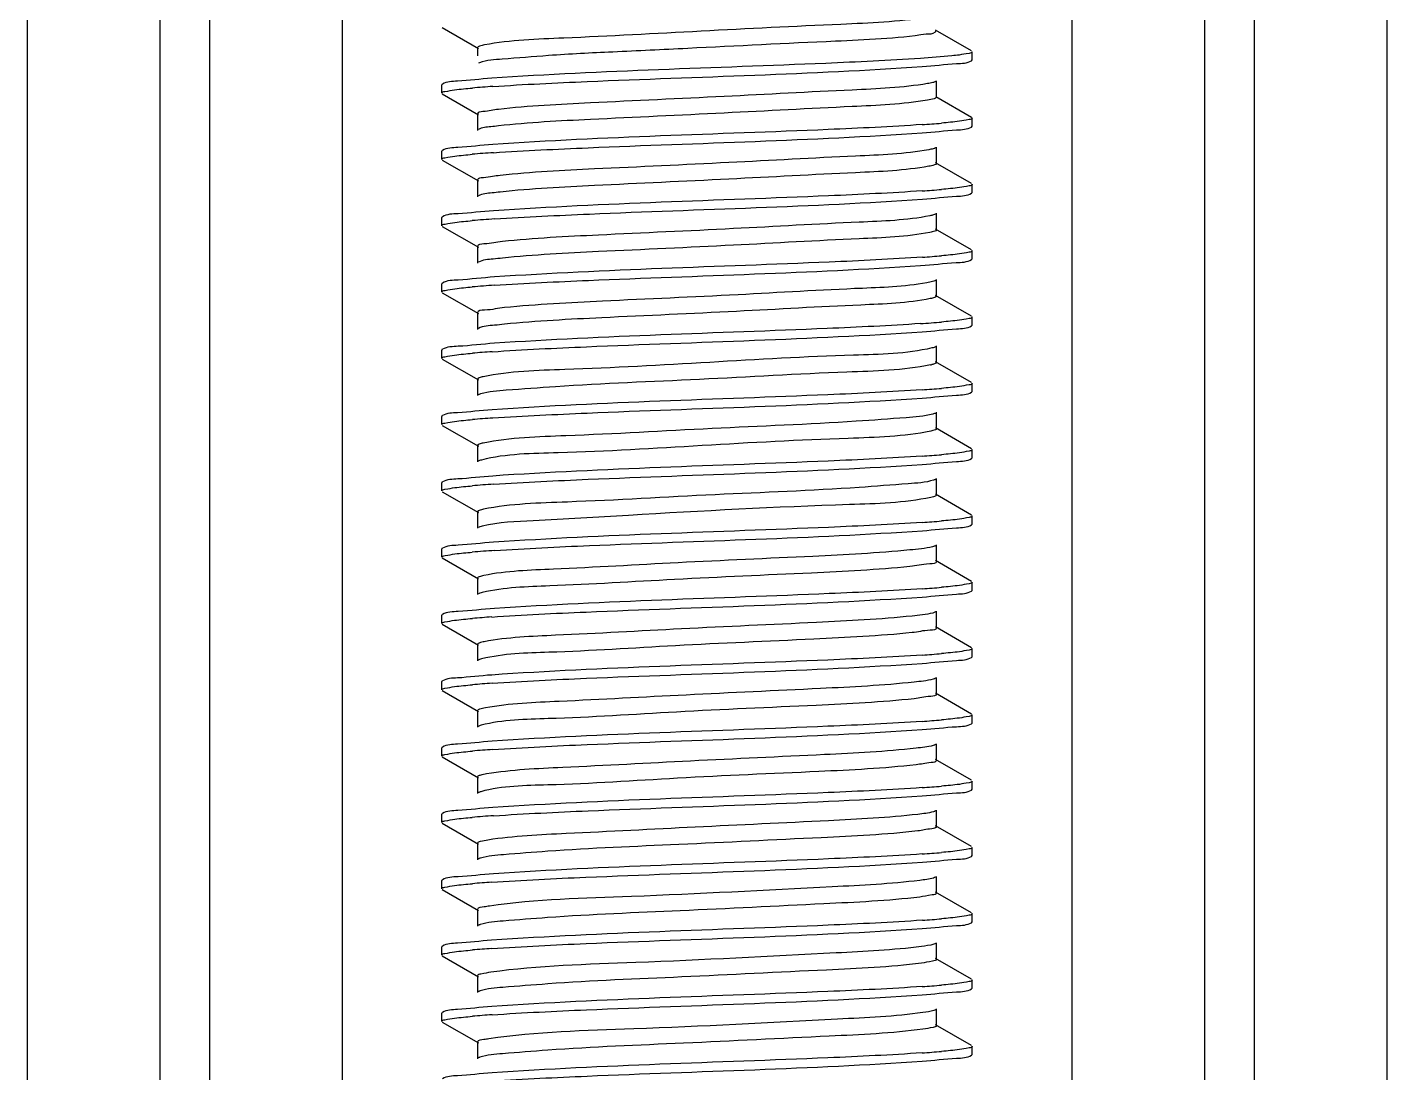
# Model space of a CAD drawing. Extents: x 27938 to 1507990, y 110129 to 923079.
# Drawn here: x 640617.7 to 641105.9, y 380105.1 to 380480.6 of the extents above; entities that cross this region are included whole.
import ezdxf

# ---------------------------------------------------------------- set-up
doc = ezdxf.new("R2010")
doc.units = 0
doc.header["$LTSCALE"] = 1000
doc.header["$MEASUREMENT"] = 0

msp = doc.modelspace()

# ---------------------------------------------------------------- linework, layer by layer
at = {"linetype": 'Continuous'}
for p, q in [((640617.7, 383675.04), (640617.7, 378934.02)), ((640665.32, 383675.04), (640665.32, 378934.02)), ((640683.18, 383675.04), (640683.18, 378934.02)), ((640730.81, 383675.04), (640730.81, 378934.02)), ((640992.75, 383675.04), (640992.75, 378934.02)), ((641040.37, 383675.04), (641040.37, 378934.02)), ((641058.23, 383675.04), (641058.23, 378934.02)), ((641105.86, 383675.04), (641105.86, 378934.02)), ((640766.75, 380480.45), (640779.68, 380472.97)), ((640956.8, 380472.05), (640943.88, 380479.53)), ((640779.42, 380473.27), (640779.42, 380470.27)), ((640957.03, 380468.81), (640957.03, 380471.79)), ((640957.03, 380468.81), (640957.03, 380471.79)), ((640780.1, 380467.81), (640779.68, 380467.62)), ((640956.8, 380468.55), (640957.03, 380468.81)), ((640766.75, 380460.14), (640766.53, 380459.88)), ((640766.53, 380456.9), (640766.53, 380459.88)), ((640766.53, 380456.9), (640766.53, 380459.88)), ((640944.14, 380455.41), (640944.14, 380461.37)), ((640766.75, 380456.64), (640779.68, 380449.16)), ((640943.94, 380455.68), (640956.79, 380448.24)), ((640779.42, 380449.46), (640779.42, 380443.51)), ((640956.8, 380444.73), (640957.03, 380445)), ((640957.03, 380445), (640957.03, 380447.97)), ((640957.03, 380445), (640957.03, 380447.97)), ((640766.75, 380436.33), (640766.53, 380436.07)), ((640766.53, 380433.09), (640766.53, 380436.07)), ((640766.53, 380433.09), (640766.53, 380436.07)), ((640944.14, 380431.6), (640944.14, 380437.55)), ((640766.75, 380432.83), (640779.68, 380425.35)), ((640956.8, 380424.42), (640943.88, 380431.9)), ((640779.42, 380425.65), (640779.42, 380419.69)), ((640956.8, 380420.92), (640957.03, 380421.18)), ((640957.03, 380421.18), (640957.03, 380424.16)), ((640957.03, 380421.18), (640957.03, 380424.16)), ((640766.75, 380412.51), (640766.53, 380412.25)), ((640766.53, 380409.28), (640766.53, 380412.25)), ((640766.53, 380409.28), (640766.53, 380412.25)), ((640944.14, 380407.79), (640944.14, 380413.74)), ((640766.75, 380409.02), (640779.68, 380401.53)), ((640956.8, 380400.61), (640943.88, 380408.09)), ((640779.42, 380401.83), (640779.42, 380395.88)), ((640956.8, 380397.11), (640957.03, 380397.37)), ((640957.03, 380397.37), (640957.03, 380400.35)), ((640957.03, 380397.37), (640957.03, 380400.35)), ((640766.75, 380388.7), (640766.53, 380388.44)), ((640766.53, 380385.46), (640766.53, 380388.44)), ((640766.53, 380385.46), (640766.53, 380388.44)), ((640944.14, 380383.98), (640944.14, 380389.93)), ((640766.75, 380385.2), (640779.68, 380377.72)), ((640956.8, 380376.79), (640943.88, 380384.28)), ((640779.42, 380378.02), (640779.42, 380372.07)), ((640957.03, 380373.56), (640957.03, 380376.53)), ((640957.03, 380373.56), (640957.03, 380376.53)), ((640956.8, 380373.3), (640957.03, 380373.56)), ((640766.75, 380364.89), (640766.53, 380364.63)), ((640766.53, 380361.65), (640766.53, 380364.63)), ((640766.53, 380361.65), (640766.53, 380364.63)), ((640944.14, 380360.16), (640944.14, 380366.12)), ((640766.75, 380361.39), (640779.68, 380353.91)), ((640956.8, 380352.98), (640943.88, 380360.46)), ((640779.42, 380354.21), (640779.42, 380348.26)), ((640957.03, 380349.74), (640957.03, 380352.72)), ((640957.03, 380349.74), (640957.03, 380352.72)), ((640956.8, 380349.48), (640957.03, 380349.74)), ((640944.14, 380336.35), (640944.14, 380342.3)), ((640766.75, 380341.08), (640766.53, 380340.81)), ((640766.53, 380337.84), (640766.53, 380340.81)), ((640766.53, 380337.84), (640766.53, 380340.81)), ((640766.75, 380337.58), (640779.68, 380330.1)), ((640942.85, 380335.68), (640942.11, 380335.51)), ((640956.8, 380329.17), (640943.88, 380336.65)), ((640779.42, 380330.4), (640779.42, 380324.44)), ((640957.03, 380325.93), (640957.03, 380328.91)), ((640957.03, 380325.93), (640957.03, 380328.91)), ((640956.8, 380325.67), (640957.03, 380325.93)), ((640944.14, 380312.54), (640944.14, 380318.49)), ((640766.75, 380317.26), (640766.53, 380317)), ((640766.53, 380314.03), (640766.53, 380317)), ((640766.53, 380314.03), (640766.53, 380317)), ((640766.75, 380313.76), (640779.68, 380306.28)), ((640956.8, 380305.36), (640943.88, 380312.84)), ((640943.13, 380311.94), (640942.14, 380311.7)), ((640779.42, 380306.58), (640779.42, 380300.63)), ((640957.03, 380302.12), (640957.03, 380305.1)), ((640957.03, 380302.12), (640957.03, 380305.1)), ((640956.8, 380301.86), (640957.03, 380302.12)), ((640766.75, 380293.45), (640766.53, 380293.19)), ((640766.53, 380290.21), (640766.53, 380293.19)), ((640766.53, 380290.21), (640766.53, 380293.19)), ((640944.14, 380288.72), (640944.14, 380294.68)), ((640766.75, 380289.95), (640779.68, 380282.47)), ((640956.8, 380281.54), (640943.88, 380289.03)), ((640779.42, 380282.77), (640779.42, 380276.82)), ((640957.03, 380278.31), (640957.03, 380281.28)), ((640957.03, 380278.31), (640957.03, 380281.28)), ((640956.8, 380278.05), (640957.03, 380278.31)), ((640766.75, 380269.64), (640766.53, 380269.38)), ((640766.53, 380266.4), (640766.53, 380269.38)), ((640766.53, 380266.4), (640766.53, 380269.38)), ((640944.14, 380264.91), (640944.14, 380270.86)), ((640766.75, 380266.14), (640779.68, 380258.66)), ((640956.8, 380257.73), (640943.88, 380265.21)), ((640779.42, 380258.96), (640779.42, 380253)), ((640956.8, 380254.23), (640957.03, 380254.49)), ((640957.03, 380254.49), (640957.03, 380257.47)), ((640957.03, 380254.49), (640957.03, 380257.47)), ((640766.75, 380245.82), (640766.53, 380245.56)), ((640766.53, 380242.59), (640766.53, 380245.56)), ((640766.53, 380242.59), (640766.53, 380245.56)), ((640944.14, 380241.1), (640944.14, 380247.05)), ((640766.75, 380242.33), (640779.68, 380234.84)), ((640956.8, 380233.92), (640943.88, 380241.4)), ((640779.42, 380235.15), (640779.42, 380229.19)), ((640956.8, 380230.42), (640957.03, 380230.68)), ((640957.03, 380230.68), (640957.03, 380233.66)), ((640957.03, 380230.68), (640957.03, 380233.66)), ((640766.75, 380222.01), (640766.53, 380221.75)), ((640766.53, 380218.77), (640766.53, 380221.75)), ((640766.53, 380218.77), (640766.53, 380221.75)), ((640944.14, 380217.29), (640944.14, 380223.24)), ((640766.75, 380218.51), (640779.68, 380211.03)), ((640956.8, 380210.11), (640943.88, 380217.59)), ((640779.42, 380211.33), (640779.42, 380205.38)), ((640956.8, 380206.61), (640957.03, 380206.87)), ((640957.03, 380206.87), (640957.03, 380209.84)), ((640957.03, 380206.87), (640957.03, 380209.84)), ((640766.75, 380198.2), (640766.53, 380197.94)), ((640766.53, 380194.96), (640766.53, 380197.94)), ((640766.53, 380194.96), (640766.53, 380197.94)), ((640944.14, 380193.47), (640944.14, 380199.43)), ((640766.75, 380194.7), (640779.68, 380187.22)), ((640956.8, 380186.29), (640943.88, 380193.77)), ((640779.42, 380187.52), (640779.42, 380181.57)), ((640957.03, 380183.05), (640957.03, 380186.03)), ((640957.03, 380183.05), (640957.03, 380186.03)), ((640956.8, 380182.79), (640957.03, 380183.05)), ((640766.75, 380174.39), (640766.53, 380174.13)), ((640766.53, 380171.15), (640766.53, 380174.13)), ((640766.53, 380171.15), (640766.53, 380174.13)), ((640944.14, 380169.66), (640944.14, 380175.61)), ((640766.75, 380170.89), (640779.68, 380163.41)), ((640956.8, 380162.48), (640943.88, 380169.96)), ((640779.42, 380163.71), (640779.42, 380157.75)), ((640957.03, 380159.24), (640957.03, 380162.22)), ((640957.03, 380159.24), (640957.03, 380162.22)), ((640956.8, 380158.98), (640957.03, 380159.24)), ((640944.14, 380145.85), (640944.14, 380151.8)), ((640766.75, 380150.57), (640766.53, 380150.31)), ((640766.53, 380147.34), (640766.53, 380150.31)), ((640766.53, 380147.34), (640766.53, 380150.31)), ((640766.75, 380147.07), (640779.68, 380139.59)), ((640956.8, 380138.67), (640943.88, 380146.15)), ((640779.42, 380139.89), (640779.42, 380133.94)), ((640957.03, 380135.43), (640957.03, 380138.41)), ((640957.03, 380135.43), (640957.03, 380138.41)), ((640956.8, 380135.17), (640957.03, 380135.43)), ((640944.14, 380122.03), (640944.14, 380127.99)), ((640766.75, 380126.76), (640766.53, 380126.5)), ((640766.53, 380123.52), (640766.53, 380126.5)), ((640766.53, 380123.52), (640766.53, 380126.5)), ((640766.75, 380123.26), (640779.68, 380115.78)), ((640956.8, 380114.85), (640943.88, 380122.34)), ((640779.42, 380116.08), (640779.42, 380110.13)), ((640957.03, 380111.62), (640957.03, 380114.59)), ((640957.03, 380111.62), (640957.03, 380114.59)), ((640956.8, 380111.36), (640957.03, 380111.62))]:
    msp.add_line(p, q, dxfattribs=at)
for centre, radius, start, end in [((640812.32, 380045.12), 415.08, 93.7926, 94.8061), ((640911.64, 380854.72), 410.04, 273.8292, 274.8033), ((640812.71, 380016.35), 420.06, 93.7603, 94.8057), ((640911.7, 380830.15), 409.27, 273.8342, 274.8034), ((640813.16, 379986.92), 425.69, 93.7255, 94.8043), ((640911.83, 380804.69), 407.62, 273.8451, 274.8038), ((640813.08, 379964.13), 424.66, 93.7318, 94.8044), ((640910.98, 380791.55), 418.32, 273.7704, 274.8067), ((640812.02, 379953.68), 411.26, 93.8184, 94.8057), ((640938.46, 380376.85), 17.9, 281.5616, 283.1978), ((640911.64, 380759.47), 410.03, 273.8292, 274.8033), ((640812.31, 379926.2), 414.93, 93.7936, 94.8061), ((640911.64, 380735.67), 410.05, 273.8291, 274.8033), ((640812.7, 379897.46), 419.88, 93.7615, 94.8057), ((640911.7, 380711.13), 409.32, 273.8339, 274.8034), ((640813.14, 379868.04), 425.5, 93.7266, 94.8043), ((640911.83, 380685.68), 407.68, 273.8448, 274.8037), ((640811.83, 379860.79), 408.89, 93.8354, 94.8048), ((640911.7, 380663.48), 409.29, 273.8341, 274.8034), ((640812.01, 379834.71), 411.16, 93.8191, 94.8056), ((640911.64, 380640.39), 410.02, 273.8293, 274.8033), ((640812.3, 379807.28), 414.79, 93.7945, 94.8061), ((640911.64, 380616.62), 410.06, 273.829, 274.8033), ((640812.68, 379778.62), 419.66, 93.7629, 94.8058), ((640911.68, 380592.29), 409.55, 273.8325, 274.8033), ((640811.75, 379766.51), 407.91, 93.8435, 94.8035), ((640911.82, 380566.77), 407.83, 273.8438, 274.8035), ((640811.82, 379741.78), 408.84, 93.8358, 94.8047), ((640911.7, 380544.38), 409.26, 273.8343, 274.8034), ((640812, 379715.75), 411.06, 93.8198, 94.8056), ((640911.64, 380521.31), 410, 273.8293, 274.8033)]:
    msp.add_arc(centre, radius, start, end, dxfattribs=at)
for points, knots in [([(640940.52, 380484.05), (640930.4, 380482.46), (640903.35, 380481.36), (640859.95, 380479.19), (640817.35, 380476.82), (640791.25, 380475.97), (640781.91, 380474.21)], [0, 0, 0, 0, 0.193342, 0.50965, 0.820575, 1, 1, 1, 1]), ([(640943.88, 380479.53), (640944.1, 380479.4), (640942.93, 380477.62), (640941.58, 380478.26), (640940.52, 380478.1)], [0, 0, 0, 0, 0.189692, 1, 1, 1, 1]), ([(640781.91, 380474.21), (640781.28, 380474.09), (640780.57, 380473.93), (640779.42, 380473.53), (640779.42, 380473.27)], [0, 0, 0, 0, 0.711587, 1, 1, 1, 1]), ([(640940.52, 380478.1), (640929.75, 380476.41), (640901.07, 380475.34), (640863.55, 380473.34), (640829.21, 380471.73), (640806.96, 380470.67), (640791.13, 380469.23), (640782.7, 380468.74), (640780.1, 380467.81)], [0, 0, 0, 0, 0.203475, 0.533865, 0.701503, 0.845145, 0.948486, 1, 1, 1, 1]), ([(640938.38, 380469.37), (640927.07, 380468.62), (640875.77, 380466.15), (640824.4, 380464.96), (640784.48, 380462.24)], [0, 0, 0, 0, 0.220809, 1, 1, 1, 1]), ([(640952.36, 380470.59), (640951.48, 380470.48), (640946.83, 380469.96), (640942.16, 380469.63), (640938.38, 380469.37)], [0, 0, 0, 0, 0.191038, 1, 1, 1, 1]), ([(640957.03, 380471.79), (640957.03, 380471.35), (640954.71, 380471.06), (640953.53, 380470.74), (640952.36, 380470.59)], [0, 0, 0, 0, 0.271231, 1, 1, 1, 1]), ([(640784.86, 380459.29), (640796.16, 380460.05), (640847.54, 380462.52), (640898.99, 380463.72), (640939.03, 380466.44)], [0, 0, 0, 0, 0.220033, 1, 1, 1, 1]), ([(640939.03, 380466.44), (640943.14, 380466.72), (640948.91, 380467.52), (640955.2, 380467.63), (640956.8, 380468.55)], [0, 0, 0, 0, 0.690315, 1, 1, 1, 1]), ([(640784.48, 380462.24), (640780.38, 380461.96), (640774.62, 380461.17), (640768.35, 380461.06), (640766.76, 380460.14)], [0, 0, 0, 0, 0.690276, 1, 1, 1, 1]), ([(640940.99, 380460.32), (640932.03, 380458.81), (640907.59, 380457.79), (640867.26, 380455.59), (640824.91, 380453.67), (640797.83, 380452.3), (640786.86, 380451.08)], [0, 0, 0, 0, 0.176416, 0.473758, 0.785535, 1, 1, 1, 1]), ([(640943.87, 380461.07), (640943.55, 380460.88), (640942.58, 380460.61), (640941.61, 380460.42), (640940.99, 380460.32)], [0, 0, 0, 0, 0.372348, 1, 1, 1, 1]), ([(640766.53, 380456.9), (640766.53, 380457.34), (640768.82, 380457.62), (640769.98, 380457.94), (640771.14, 380458.09)], [0, 0, 0, 0, 0.271439, 1, 1, 1, 1]), ([(640940.99, 380454.36), (640932.03, 380452.86), (640907.59, 380451.84), (640867.26, 380449.64), (640824.91, 380447.71), (640797.83, 380446.35), (640786.86, 380445.13)], [0, 0, 0, 0, 0.176416, 0.473758, 0.785535, 1, 1, 1, 1]), ([(640944.14, 380455.41), (640944.13, 380455.1), (640942.65, 380454.7), (640941.78, 380454.5), (640940.99, 380454.36)], [0, 0, 0, 0, 0.283117, 1, 1, 1, 1]), ([(640786.86, 380451.08), (640785, 380450.88), (640783.21, 380450.34), (640779.41, 380450.14), (640779.42, 380449.46)], [0, 0, 0, 0, 0.732536, 1, 1, 1, 1]), ([(640786.86, 380445.13), (640785.96, 380445.03), (640783.58, 380444.67), (640781, 380444.58), (640779.68, 380443.81)], [0, 0, 0, 0, 0.371201, 1, 1, 1, 1]), ([(640939.03, 380445.6), (640927.79, 380444.84), (640876.4, 380442.36), (640824.95, 380441.16), (640784.86, 380438.46)], [0, 0, 0, 0, 0.218896, 1, 1, 1, 1]), ([(640939.07, 380442.63), (640943.17, 380442.91), (640948.93, 380443.71), (640955.2, 380443.82), (640956.8, 380444.73)], [0, 0, 0, 0, 0.690269, 1, 1, 1, 1]), ([(640957.03, 380447.97), (640957.03, 380447.54), (640954.74, 380447.25), (640953.58, 380446.94), (640952.43, 380446.79)], [0, 0, 0, 0, 0.271491, 1, 1, 1, 1]), ([(640785.16, 380435.5), (640796.48, 380436.26), (640847.78, 380438.72), (640899.14, 380439.91), (640939.07, 380442.63)], [0, 0, 0, 0, 0.220774, 1, 1, 1, 1]), ([(640784.86, 380438.46), (640780.67, 380438.17), (640774.79, 380437.36), (640768.39, 380437.26), (640766.76, 380436.33)], [0, 0, 0, 0, 0.690689, 1, 1, 1, 1]), ([(640941.43, 380436.58), (640932.76, 380435.01), (640908.7, 380434.08), (640868.72, 380431.82), (640826.17, 380429.93), (640798.78, 380428.54), (640787.56, 380427.35)], [0, 0, 0, 0, 0.171322, 0.466729, 0.780436, 1, 1, 1, 1]), ([(640943.88, 380437.25), (640943.6, 380437.09), (640942.77, 380436.85), (640941.95, 380436.67), (640941.43, 380436.58)], [0, 0, 0, 0, 0.378906, 1, 1, 1, 1]), ([(640766.53, 380433.09), (640766.53, 380433.53), (640768.85, 380433.81), (640770.03, 380434.13), (640771.2, 380434.28)], [0, 0, 0, 0, 0.271222, 1, 1, 1, 1]), ([(640941.43, 380430.63), (640932.76, 380429.06), (640908.7, 380428.13), (640868.72, 380425.87), (640826.17, 380423.98), (640798.78, 380422.59), (640787.56, 380421.39)], [0, 0, 0, 0, 0.171322, 0.466729, 0.780436, 1, 1, 1, 1]), ([(640944.14, 380431.6), (640944.14, 380431.32), (640942.88, 380430.93), (640942.11, 380430.75), (640941.43, 380430.63)], [0, 0, 0, 0, 0.286608, 1, 1, 1, 1]), ([(640787.56, 380427.35), (640785.53, 380427.13), (640783.59, 380426.53), (640779.41, 380426.39), (640779.42, 380425.65)], [0, 0, 0, 0, 0.7335, 1, 1, 1, 1]), ([(640787.56, 380421.39), (640786.57, 380421.29), (640783.96, 380420.9), (640781.13, 380420.84), (640779.68, 380420)], [0, 0, 0, 0, 0.373307, 1, 1, 1, 1]), ([(640939.07, 380421.79), (640927.88, 380421.03), (640876.57, 380418.56), (640825.21, 380417.35), (640785.16, 380414.66)], [0, 0, 0, 0, 0.218489, 1, 1, 1, 1]), ([(640939.17, 380418.82), (640943.25, 380419.1), (640948.97, 380419.9), (640955.21, 380420.01), (640956.8, 380420.92)], [0, 0, 0, 0, 0.690169, 1, 1, 1, 1]), ([(640957.03, 380424.16), (640957.03, 380423.73), (640954.75, 380423.44), (640953.59, 380423.13), (640952.44, 380422.98)], [0, 0, 0, 0, 0.271533, 1, 1, 1, 1]), ([(640785.5, 380411.71), (640796.84, 380412.46), (640848.06, 380414.92), (640899.35, 380416.11), (640939.17, 380418.82)], [0, 0, 0, 0, 0.221632, 1, 1, 1, 1]), ([(640766.53, 380409.28), (640766.53, 380409.72), (640768.9, 380410), (640770.09, 380410.33), (640771.28, 380410.48)], [0, 0, 0, 0, 0.270951, 1, 1, 1, 1]), ([(640785.16, 380414.66), (640780.9, 380414.38), (640774.93, 380413.55), (640768.41, 380413.47), (640766.76, 380412.51)], [0, 0, 0, 0, 0.690984, 1, 1, 1, 1]), ([(640941.83, 380412.84), (640933.47, 380411.2), (640909.79, 380410.38), (640870.17, 380408.05), (640827.44, 380406.19), (640799.76, 380404.78), (640788.3, 380403.61)], [0, 0, 0, 0, 0.16621, 0.459673, 0.775317, 1, 1, 1, 1]), ([(640943.88, 380413.44), (640943.64, 380413.3), (640942.95, 380413.08), (640942.26, 380412.93), (640941.83, 380412.84)], [0, 0, 0, 0, 0.386574, 1, 1, 1, 1]), ([(640941.83, 380406.89), (640933.47, 380405.25), (640909.79, 380404.42), (640870.17, 380402.1), (640827.44, 380400.24), (640799.76, 380398.83), (640788.3, 380397.66)], [0, 0, 0, 0, 0.16621, 0.459673, 0.775317, 1, 1, 1, 1]), ([(640944.14, 380407.79), (640944.14, 380407.54), (640943.09, 380407.16), (640942.42, 380407), (640941.83, 380406.89)], [0, 0, 0, 0, 0.29131, 1, 1, 1, 1]), ([(640788.3, 380403.61), (640786.08, 380403.39), (640783.99, 380402.72), (640779.41, 380402.64), (640779.42, 380401.83)], [0, 0, 0, 0, 0.734301, 1, 1, 1, 1]), ([(640788.3, 380397.66), (640787.21, 380397.55), (640784.36, 380397.13), (640781.25, 380397.1), (640779.68, 380396.18)], [0, 0, 0, 0, 0.375224, 1, 1, 1, 1]), ([(640939.17, 380397.99), (640928.02, 380397.23), (640876.8, 380394.76), (640825.51, 380393.53), (640785.5, 380390.87)], [0, 0, 0, 0, 0.217929, 1, 1, 1, 1]), ([(640938.49, 380394.97), (640942.73, 380395.25), (640948.67, 380396.07), (640955.15, 380396.16), (640956.8, 380397.11)], [0, 0, 0, 0, 0.690884, 1, 1, 1, 1]), ([(640957.03, 380400.35), (640957.03, 380399.92), (640954.76, 380399.63), (640953.61, 380399.32), (640952.47, 380399.17)], [0, 0, 0, 0, 0.271629, 1, 1, 1, 1]), ([(640785.5, 380390.87), (640781.15, 380390.59), (640775.08, 380389.74), (640768.44, 380389.67), (640766.76, 380388.7)], [0, 0, 0, 0, 0.691296, 1, 1, 1, 1]), ([(640785.44, 380387.89), (640796.69, 380388.64), (640847.7, 380391.09), (640898.78, 380392.3), (640938.49, 380394.97)], [0, 0, 0, 0, 0.220785, 1, 1, 1, 1]), ([(640766.53, 380385.46), (640766.53, 380385.91), (640768.89, 380386.19), (640770.08, 380386.51), (640771.27, 380386.66)], [0, 0, 0, 0, 0.270992, 1, 1, 1, 1]), ([(640942.21, 380389.11), (640934.15, 380387.38), (640910.85, 380386.69), (640871.63, 380384.27), (640828.73, 380382.46), (640800.76, 380381.02), (640789.06, 380379.87)], [0, 0, 0, 0, 0.161077, 0.452585, 0.770175, 1, 1, 1, 1]), ([(640943.88, 380389.63), (640943.68, 380389.51), (640943.12, 380389.32), (640942.55, 380389.18), (640942.21, 380389.11)], [0, 0, 0, 0, 0.395232, 1, 1, 1, 1]), ([(640941.96, 380383.1), (640933.77, 380381.45), (640910.4, 380380.66), (640871.16, 380378.32), (640828.47, 380376.49), (640800.68, 380375.06), (640789.06, 380373.92)], [0, 0, 0, 0, 0.163685, 0.455244, 0.771393, 1, 1, 1, 1]), ([(640944.14, 380383.98), (640944.14, 380383.74), (640943.16, 380383.36), (640942.51, 380383.21), (640941.96, 380383.1)], [0, 0, 0, 0, 0.292957, 1, 1, 1, 1]), ([(640789.06, 380379.87), (640786.65, 380379.64), (640784.4, 380378.9), (640779.42, 380378.89), (640779.42, 380378.02)], [0, 0, 0, 0, 0.734958, 1, 1, 1, 1]), ([(640957.03, 380376.53), (640957.03, 380376.1), (640954.72, 380375.81), (640953.56, 380375.5), (640952.4, 380375.35)], [0, 0, 0, 0, 0.271348, 1, 1, 1, 1]), ([(640789.06, 380373.92), (640787.87, 380373.8), (640784.77, 380373.36), (640781.39, 380373.36), (640779.68, 380372.37)], [0, 0, 0, 0, 0.376966, 1, 1, 1, 1]), ([(640938.49, 380374.13), (640927.3, 380373.38), (640876.28, 380370.93), (640825.21, 380369.7), (640785.44, 380367.06)], [0, 0, 0, 0, 0.219586, 1, 1, 1, 1]), ([(640939.03, 380371.19), (640943.14, 380371.47), (640948.91, 380372.27), (640955.2, 380372.38), (640956.8, 380373.3)], [0, 0, 0, 0, 0.690315, 1, 1, 1, 1]), ([(640785.44, 380367.06), (640781.11, 380366.77), (640775.05, 380365.93), (640768.44, 380365.85), (640766.76, 380364.89)], [0, 0, 0, 0, 0.69124, 1, 1, 1, 1]), ([(640784.63, 380364.03), (640795.91, 380364.79), (640847.38, 380367.27), (640898.9, 380368.46), (640939.03, 380371.19)], [0, 0, 0, 0, 0.219478, 1, 1, 1, 1]), ([(640766.53, 380361.65), (640766.53, 380362.08), (640768.8, 380362.37), (640769.95, 380362.68), (640771.1, 380362.83)], [0, 0, 0, 0, 0.27158, 1, 1, 1, 1]), ([(640942.55, 380365.37), (640933.37, 380363.21), (640906.46, 380362.84), (640862.63, 380360.15), (640818.36, 380357.69), (640791.01, 380357.06), (640781.42, 380355.05)], [0, 0, 0, 0, 0.175128, 0.495203, 0.817983, 1, 1, 1, 1]), ([(640943.87, 380365.81), (640943.71, 380365.72), (640943.27, 380365.55), (640942.82, 380365.43), (640942.55, 380365.37)], [0, 0, 0, 0, 0.405131, 1, 1, 1, 1]), ([(640942.05, 380359.31), (640932.21, 380357.28), (640904.31, 380356.68), (640859.56, 380353.86), (640818.66, 380352.44), (640792.55, 380350.36), (640783.47, 380349.72), (640780.48, 380348.87)], [0, 0, 0, 0, 0.186078, 0.513276, 0.832943, 0.94246, 1, 1, 1, 1]), ([(640944.13, 380360.16), (640944.13, 380359.98), (640943.45, 380359.63), (640942.95, 380359.51), (640942.55, 380359.42)], [0, 0, 0, 0, 0.304522, 1, 1, 1, 1]), ([(640781.42, 380355.05), (640780.91, 380354.94), (640780.31, 380354.8), (640779.42, 380354.43), (640779.42, 380354.21)], [0, 0, 0, 0, 0.704943, 1, 1, 1, 1]), ([(640957.03, 380352.72), (640957.03, 380352.29), (640954.74, 380352), (640953.58, 380351.69), (640952.43, 380351.54)], [0, 0, 0, 0, 0.271492, 1, 1, 1, 1]), ([(640780.48, 380348.87), (640780.32, 380348.82), (640780.05, 380348.73), (640779.78, 380348.62), (640779.68, 380348.56)], [0, 0, 0, 0, 0.573549, 1, 1, 1, 1]), ([(640939.03, 380350.35), (640927.76, 380349.59), (640876.3, 380347.11), (640824.77, 380345.91), (640784.63, 380343.19)], [0, 0, 0, 0, 0.219133, 1, 1, 1, 1]), ([(640784.86, 380340.23), (640796.15, 380340.99), (640847.54, 380343.46), (640898.99, 380344.65), (640939.02, 380347.38)], [0, 0, 0, 0, 0.220011, 1, 1, 1, 1]), ([(640939.02, 380347.38), (640943.14, 380347.66), (640948.91, 380348.45), (640955.2, 380348.56), (640956.8, 380349.48)], [0, 0, 0, 0, 0.690316, 1, 1, 1, 1]), ([(640784.63, 380343.19), (640780.49, 380342.91), (640774.69, 380342.11), (640768.37, 380342), (640766.76, 380341.08)], [0, 0, 0, 0, 0.690447, 1, 1, 1, 1]), ([(640943.88, 380342), (640943.75, 380341.93), (640943.41, 380341.79), (640943.06, 380341.69), (640942.85, 380341.63)], [0, 0, 0, 0, 0.416277, 1, 1, 1, 1]), ([(640766.53, 380337.84), (640766.53, 380338.27), (640768.82, 380338.56), (640769.98, 380338.87), (640771.13, 380339.02)], [0, 0, 0, 0, 0.271445, 1, 1, 1, 1]), ([(640942.85, 380341.63), (640939.73, 380340.82), (640930.49, 380340.13), (640904.17, 380338.11), (640863.34, 380336.66), (640818.84, 380333.86), (640791.18, 380333.26), (640781.46, 380331.24)], [0, 0, 0, 0, 0.059799, 0.170734, 0.490641, 0.815855, 1, 1, 1, 1]), ([(640942.11, 380335.51), (640932.41, 380333.49), (640904.83, 380332.84), (640860.3, 380330.42), (640816.54, 380327.59), (640789.72, 380327.42), (640780.76, 380325.13)], [0, 0, 0, 0, 0.183701, 0.508444, 0.82842, 1, 1, 1, 1]), ([(640944.14, 380336.35), (640944.14, 380336.2), (640943.61, 380335.87), (640943.18, 380335.76), (640942.85, 380335.68)], [0, 0, 0, 0, 0.312927, 1, 1, 1, 1]), ([(640781.46, 380331.24), (640780.94, 380331.14), (640780.33, 380331), (640779.42, 380330.62), (640779.42, 380330.4)], [0, 0, 0, 0, 0.705397, 1, 1, 1, 1]), ([(640957.03, 380328.91), (640957.03, 380328.47), (640954.74, 380328.19), (640953.58, 380327.87), (640952.43, 380327.73)], [0, 0, 0, 0, 0.271491, 1, 1, 1, 1]), ([(640780.76, 380325.13), (640780.54, 380325.07), (640780.18, 380324.97), (640779.82, 380324.82), (640779.68, 380324.74)], [0, 0, 0, 0, 0.586059, 1, 1, 1, 1]), ([(640939.02, 380326.54), (640927.79, 380325.78), (640876.4, 380323.3), (640824.95, 380322.1), (640784.86, 380319.39)], [0, 0, 0, 0, 0.218907, 1, 1, 1, 1]), ([(640785.15, 380316.44), (640796.47, 380317.19), (640847.77, 380319.66), (640899.14, 380320.85), (640939.07, 380323.57)], [0, 0, 0, 0, 0.220746, 1, 1, 1, 1]), ([(640939.07, 380323.57), (640943.17, 380323.85), (640948.93, 380324.64), (640955.2, 380324.75), (640956.8, 380325.67)], [0, 0, 0, 0, 0.690272, 1, 1, 1, 1]), ([(640784.86, 380319.39), (640780.66, 380319.11), (640774.79, 380318.3), (640768.39, 380318.2), (640766.76, 380317.26)], [0, 0, 0, 0, 0.69068, 1, 1, 1, 1]), ([(640943.13, 380317.9), (640940.18, 380317.03), (640931.14, 380316.41), (640905.09, 380314.3), (640864.16, 380312.89), (640819.35, 380310.08), (640791.4, 380309.46), (640781.53, 380307.44)], [0, 0, 0, 0, 0.056967, 0.166117, 0.485703, 0.813401, 1, 1, 1, 1]), ([(640943.88, 380318.19), (640943.78, 380318.13), (640943.53, 380318.02), (640943.28, 380317.94), (640943.13, 380317.9)], [0, 0, 0, 0, 0.42914, 1, 1, 1, 1]), ([(640766.53, 380314.03), (640766.53, 380314.46), (640768.85, 380314.75), (640770.02, 380315.07), (640771.2, 380315.22)], [0, 0, 0, 0, 0.271231, 1, 1, 1, 1]), ([(640942.14, 380311.7), (640932.58, 380309.69), (640896.09, 380308.78), (640848.58, 380306.21), (640804.71, 380303.5), (640787.06, 380302.77), (640781.08, 380301.39)], [0, 0, 0, 0, 0.181624, 0.673933, 0.885992, 1, 1, 1, 1]), ([(640944.14, 380312.54), (640944.14, 380312.41), (640943.74, 380312.12), (640943.39, 380312.02), (640943.13, 380311.94)], [0, 0, 0, 0, 0.323936, 1, 1, 1, 1]), ([(640781.53, 380307.44), (640780.99, 380307.33), (640780.36, 380307.19), (640779.42, 380306.81), (640779.42, 380306.58)], [0, 0, 0, 0, 0.706204, 1, 1, 1, 1]), ([(640957.03, 380305.1), (640957.03, 380304.66), (640954.75, 380304.38), (640953.59, 380304.06), (640952.44, 380303.91)], [0, 0, 0, 0, 0.27153, 1, 1, 1, 1]), ([(640781.08, 380301.39), (640780.79, 380301.33), (640780.32, 380301.2), (640779.85, 380301.03), (640779.68, 380300.93)], [0, 0, 0, 0, 0.596978, 1, 1, 1, 1]), ([(640939.07, 380302.73), (640927.87, 380301.97), (640876.57, 380299.5), (640825.2, 380298.28), (640785.15, 380295.6)], [0, 0, 0, 0, 0.218507, 1, 1, 1, 1]), ([(640785.49, 380292.65), (640796.83, 380293.4), (640848.05, 380295.85), (640899.34, 380297.04), (640939.16, 380299.76)], [0, 0, 0, 0, 0.221603, 1, 1, 1, 1]), ([(640939.16, 380299.76), (640943.25, 380300.04), (640948.97, 380300.83), (640955.21, 380300.94), (640956.8, 380301.86)], [0, 0, 0, 0, 0.690172, 1, 1, 1, 1]), ([(640785.15, 380295.6), (640780.89, 380295.31), (640774.92, 380294.49), (640768.41, 380294.4), (640766.76, 380293.45)], [0, 0, 0, 0, 0.690974, 1, 1, 1, 1]), ([(640943.88, 380294.38), (640943.55, 380294.18), (640940.48, 380293.37), (640937.38, 380293.11), (640934.65, 380292.84)], [0, 0, 0, 0, 0.122489, 1, 1, 1, 1]), ([(640766.53, 380290.21), (640766.53, 380290.66), (640768.9, 380290.94), (640770.09, 380291.26), (640771.28, 380291.41)], [0, 0, 0, 0, 0.27096, 1, 1, 1, 1]), ([(640934.65, 380292.84), (640923.06, 380291.7), (640895.29, 380290.27), (640852.58, 380288.43), (640813.27, 380286.09), (640789.84, 380285.3), (640781.61, 380283.65)], [0, 0, 0, 0, 0.227856, 0.543944, 0.835881, 1, 1, 1, 1]), ([(640944.14, 380288.72), (640944.14, 380287.87), (640939.24, 380287.85), (640937.02, 380287.12), (640934.65, 380286.89)], [0, 0, 0, 0, 0.265163, 1, 1, 1, 1]), ([(640781.61, 380283.65), (640781.06, 380283.54), (640780.41, 380283.39), (640779.42, 380283.01), (640779.42, 380282.77)], [0, 0, 0, 0, 0.707279, 1, 1, 1, 1]), ([(640934.65, 380286.89), (640922.88, 380285.72), (640894.7, 380284.28), (640851.52, 380282.48), (640812.26, 380279.96), (640788.99, 380279.4), (640781.08, 380277.58)], [0, 0, 0, 0, 0.230632, 0.550008, 0.84183, 1, 1, 1, 1]), ([(640939.16, 380278.92), (640928.01, 380278.16), (640876.79, 380275.69), (640825.5, 380274.47), (640785.49, 380271.81)], [0, 0, 0, 0, 0.217948, 1, 1, 1, 1]), ([(640957.03, 380281.28), (640957.03, 380280.85), (640954.76, 380280.57), (640953.61, 380280.25), (640952.47, 380280.1)], [0, 0, 0, 0, 0.271626, 1, 1, 1, 1]), ([(640781.08, 380277.58), (640780.8, 380277.52), (640780.32, 380277.39), (640779.85, 380277.22), (640779.68, 380277.12)], [0, 0, 0, 0, 0.596953, 1, 1, 1, 1]), ([(640784.48, 380268.76), (640795.76, 380269.53), (640847.29, 380272.01), (640898.88, 380273.21), (640939.07, 380275.94)], [0, 0, 0, 0, 0.219156, 1, 1, 1, 1]), ([(640939.07, 380275.94), (640943.17, 380276.22), (640948.93, 380277.02), (640955.2, 380277.13), (640956.8, 380278.05)], [0, 0, 0, 0, 0.69027, 1, 1, 1, 1]), ([(640785.49, 380271.81), (640781.15, 380271.52), (640775.07, 380270.68), (640768.44, 380270.6), (640766.76, 380269.64)], [0, 0, 0, 0, 0.691286, 1, 1, 1, 1]), ([(640935.41, 380269.1), (640924, 380267.93), (640896.37, 380266.52), (640853.68, 380264.66), (640813.99, 380262.35), (640790.23, 380261.49), (640781.8, 380259.87)], [0, 0, 0, 0, 0.223654, 0.53891, 0.832763, 1, 1, 1, 1]), ([(640943.88, 380270.56), (640943.57, 380270.38), (640940.76, 380269.61), (640937.91, 380269.36), (640935.41, 380269.1)], [0, 0, 0, 0, 0.124444, 1, 1, 1, 1]), ([(640766.53, 380266.4), (640766.53, 380266.83), (640768.79, 380267.12), (640769.94, 380267.43), (640771.09, 380267.58)], [0, 0, 0, 0, 0.271632, 1, 1, 1, 1]), ([(640944.13, 380264.91), (640944.14, 380264.12), (640939.65, 380264.03), (640937.59, 380263.37), (640935.41, 380263.15)], [0, 0, 0, 0, 0.265626, 1, 1, 1, 1]), ([(640781.8, 380259.87), (640781.2, 380259.76), (640780.51, 380259.6), (640779.42, 380259.21), (640779.42, 380258.96)], [0, 0, 0, 0, 0.709708, 1, 1, 1, 1]), ([(640935.41, 380263.15), (640923.67, 380261.95), (640895.33, 380260.5), (640851.79, 380258.71), (640812.2, 380256.06), (640788.72, 380255.65), (640780.87, 380253.72)], [0, 0, 0, 0, 0.228548, 0.5497, 0.843389, 1, 1, 1, 1]), ([(640939.07, 380255.1), (640927.79, 380254.34), (640876.26, 380251.85), (640824.66, 380250.66), (640784.48, 380247.93)], [0, 0, 0, 0, 0.219182, 1, 1, 1, 1]), ([(640939.03, 380252.12), (640943.14, 380252.4), (640948.91, 380253.2), (640955.2, 380253.31), (640956.8, 380254.23)], [0, 0, 0, 0, 0.690315, 1, 1, 1, 1]), ([(640957.03, 380257.47), (640957.03, 380257.04), (640954.75, 380256.75), (640953.59, 380256.44), (640952.44, 380256.29)], [0, 0, 0, 0, 0.27153, 1, 1, 1, 1]), ([(640780.87, 380253.72), (640780.63, 380253.66), (640780.22, 380253.55), (640779.83, 380253.39), (640779.68, 380253.31)], [0, 0, 0, 0, 0.589537, 1, 1, 1, 1]), ([(640784.62, 380244.96), (640795.9, 380245.73), (640847.37, 380248.2), (640898.9, 380249.4), (640939.03, 380252.12)], [0, 0, 0, 0, 0.219464, 1, 1, 1, 1]), ([(640784.48, 380247.93), (640780.37, 380247.65), (640774.62, 380246.85), (640768.35, 380246.74), (640766.76, 380245.82)], [0, 0, 0, 0, 0.690282, 1, 1, 1, 1]), ([(640936.14, 380245.37), (640924.97, 380244.17), (640897.64, 380242.78), (640855.13, 380240.88), (640815.08, 380238.64), (640790.94, 380237.69), (640782.22, 380236.14)], [0, 0, 0, 0, 0.218541, 0.53186, 0.827656, 1, 1, 1, 1]), ([(640943.88, 380246.75), (640943.59, 380246.58), (640941.03, 380245.85), (640938.42, 380245.61), (640936.14, 380245.37)], [0, 0, 0, 0, 0.126922, 1, 1, 1, 1]), ([(640766.53, 380242.59), (640766.53, 380243.02), (640768.8, 380243.3), (640769.95, 380243.62), (640771.1, 380243.77)], [0, 0, 0, 0, 0.271583, 1, 1, 1, 1]), ([(640944.14, 380241.1), (640944.14, 380240.37), (640940.04, 380240.22), (640938.14, 380239.63), (640936.14, 380239.41)], [0, 0, 0, 0, 0.26668, 1, 1, 1, 1]), ([(640782.22, 380236.14), (640781.51, 380236.01), (640780.72, 380235.83), (640779.42, 380235.43), (640779.42, 380235.15)], [0, 0, 0, 0, 0.71423, 1, 1, 1, 1]), ([(640936.14, 380239.41), (640924.46, 380238.16), (640895.98, 380236.72), (640852.12, 380234.94), (640812.21, 380232.17), (640788.5, 380231.91), (640780.7, 380229.86)], [0, 0, 0, 0, 0.226203, 0.548928, 0.844544, 1, 1, 1, 1]), ([(640780.7, 380229.86), (640780.49, 380229.81), (640780.15, 380229.71), (640779.81, 380229.57), (640779.68, 380229.49)], [0, 0, 0, 0, 0.582774, 1, 1, 1, 1]), ([(640939.03, 380231.29), (640927.76, 380230.52), (640876.29, 380228.04), (640824.76, 380226.85), (640784.62, 380224.13)], [0, 0, 0, 0, 0.219137, 1, 1, 1, 1]), ([(640939.02, 380228.31), (640943.14, 380228.59), (640948.91, 380229.39), (640955.2, 380229.5), (640956.8, 380230.42)], [0, 0, 0, 0, 0.690317, 1, 1, 1, 1]), ([(640957.03, 380233.66), (640957.03, 380233.22), (640954.74, 380232.94), (640953.58, 380232.62), (640952.43, 380232.47)], [0, 0, 0, 0, 0.271492, 1, 1, 1, 1]), ([(640784.85, 380221.16), (640796.14, 380221.93), (640847.53, 380224.4), (640898.99, 380225.59), (640939.02, 380228.31)], [0, 0, 0, 0, 0.21999, 1, 1, 1, 1]), ([(640766.53, 380218.77), (640766.53, 380219.21), (640768.82, 380219.49), (640769.98, 380219.81), (640771.13, 380219.96)], [0, 0, 0, 0, 0.27145, 1, 1, 1, 1]), ([(640784.62, 380224.13), (640780.49, 380223.84), (640774.69, 380223.04), (640768.37, 380222.94), (640766.76, 380222.01)], [0, 0, 0, 0, 0.69044, 1, 1, 1, 1]), ([(640936.83, 380221.63), (640925.91, 380220.41), (640898.9, 380219.05), (640856.59, 380217.12), (640816.19, 380214.93), (640791.67, 380213.89), (640782.66, 380212.4)], [0, 0, 0, 0, 0.213445, 0.524835, 0.822565, 1, 1, 1, 1]), ([(640943.88, 380222.94), (640943.61, 380222.78), (640941.29, 380222.09), (640938.91, 380221.86), (640936.83, 380221.63)], [0, 0, 0, 0, 0.129402, 1, 1, 1, 1]), ([(640936.83, 380215.68), (640925.23, 380214.38), (640896.66, 380212.95), (640852.51, 380211.18), (640812.29, 380208.28), (640788.34, 380208.17), (640780.56, 380206.01)], [0, 0, 0, 0, 0.223629, 0.547758, 0.845359, 1, 1, 1, 1]), ([(640944.14, 380217.29), (640944.14, 380216.61), (640940.42, 380216.41), (640938.66, 380215.88), (640936.83, 380215.68)], [0, 0, 0, 0, 0.267679, 1, 1, 1, 1]), ([(640782.66, 380212.4), (640781.84, 380212.26), (640780.95, 380212.05), (640779.42, 380211.66), (640779.42, 380211.33)], [0, 0, 0, 0, 0.717972, 1, 1, 1, 1]), ([(640780.56, 380206.01), (640780.39, 380205.96), (640780.09, 380205.87), (640779.8, 380205.75), (640779.68, 380205.68)], [0, 0, 0, 0, 0.576628, 1, 1, 1, 1]), ([(640939.02, 380207.48), (640927.79, 380206.71), (640876.39, 380204.24), (640824.94, 380203.03), (640784.85, 380200.33)], [0, 0, 0, 0, 0.218917, 1, 1, 1, 1]), ([(640939.06, 380204.5), (640943.16, 380204.78), (640948.92, 380205.58), (640955.2, 380205.69), (640956.8, 380206.61)], [0, 0, 0, 0, 0.690284, 1, 1, 1, 1]), ([(640957.03, 380209.84), (640957.03, 380209.41), (640954.74, 380209.13), (640953.58, 380208.81), (640952.43, 380208.66)], [0, 0, 0, 0, 0.27149, 1, 1, 1, 1]), ([(640785.14, 380197.37), (640796.45, 380198.13), (640847.76, 380200.59), (640899.12, 380201.78), (640939.06, 380204.5)], [0, 0, 0, 0, 0.220703, 1, 1, 1, 1]), ([(640766.53, 380194.96), (640766.53, 380195.4), (640768.85, 380195.68), (640770.02, 380196), (640771.19, 380196.15)], [0, 0, 0, 0, 0.271241, 1, 1, 1, 1]), ([(640784.85, 380200.33), (640780.66, 380200.05), (640774.79, 380199.23), (640768.39, 380199.14), (640766.76, 380198.2)], [0, 0, 0, 0, 0.690671, 1, 1, 1, 1]), ([(640937.5, 380197.89), (640926.83, 380196.65), (640900.14, 380195.31), (640858.05, 380193.35), (640817.33, 380191.21), (640792.43, 380190.1), (640783.14, 380188.66)], [0, 0, 0, 0, 0.208365, 0.51783, 0.817489, 1, 1, 1, 1]), ([(640943.88, 380199.12), (640943.63, 380198.98), (640941.54, 380198.33), (640939.37, 380198.11), (640937.5, 380197.89)], [0, 0, 0, 0, 0.132064, 1, 1, 1, 1]), ([(640937.5, 380191.94), (640925.99, 380190.59), (640897.33, 380189.26), (640853.05, 380187.03), (640814.93, 380185.51), (640791.28, 380183.58), (640783.14, 380182.95), (640780.45, 380182.17)], [0, 0, 0, 0, 0.220836, 0.546198, 0.845814, 0.946671, 1, 1, 1, 1]), ([(640944.14, 380193.47), (640944.14, 380192.86), (640940.78, 380192.61), (640939.16, 380192.14), (640937.5, 380191.94)], [0, 0, 0, 0, 0.268865, 1, 1, 1, 1]), ([(640783.14, 380188.66), (640782.2, 380188.52), (640781.21, 380188.27), (640779.42, 380187.89), (640779.42, 380187.52)], [0, 0, 0, 0, 0.721099, 1, 1, 1, 1]), ([(640957.03, 380186.03), (640957.03, 380185.6), (640954.74, 380185.31), (640953.59, 380185), (640952.43, 380184.85)], [0, 0, 0, 0, 0.271512, 1, 1, 1, 1]), ([(640780.45, 380182.17), (640780.3, 380182.12), (640780.04, 380182.04), (640779.78, 380181.93), (640779.68, 380181.87)], [0, 0, 0, 0, 0.571059, 1, 1, 1, 1]), ([(640939.06, 380183.66), (640927.86, 380182.9), (640876.55, 380180.43), (640825.19, 380179.22), (640785.14, 380176.53)], [0, 0, 0, 0, 0.218549, 1, 1, 1, 1]), ([(640939.16, 380180.7), (640943.24, 380180.97), (640948.97, 380181.77), (640955.21, 380181.88), (640956.8, 380182.79)], [0, 0, 0, 0, 0.69018, 1, 1, 1, 1]), ([(640785.14, 380176.53), (640780.88, 380176.25), (640774.92, 380175.42), (640768.41, 380175.34), (640766.76, 380174.39)], [0, 0, 0, 0, 0.690961, 1, 1, 1, 1]), ([(640784.4, 380173.51), (640795.69, 380174.28), (640847.28, 380176.76), (640898.92, 380177.95), (640939.16, 380180.7)], [0, 0, 0, 0, 0.219066, 1, 1, 1, 1]), ([(640766.53, 380171.15), (640766.53, 380171.58), (640768.8, 380171.87), (640769.95, 380172.18), (640771.1, 380172.33)], [0, 0, 0, 0, 0.271599, 1, 1, 1, 1]), ([(640938.14, 380174.16), (640927.73, 380172.88), (640893.17, 380171.23), (640841.74, 380168.3), (640800.51, 380167.38), (640783.64, 380164.93)], [0, 0, 0, 0, 0.2033, 0.669699, 1, 1, 1, 1]), ([(640943.88, 380175.31), (640943.65, 380175.18), (640941.77, 380174.57), (640939.82, 380174.36), (640938.14, 380174.16)], [0, 0, 0, 0, 0.134759, 1, 1, 1, 1]), ([(640938.14, 380168.2), (640926.74, 380166.81), (640898.03, 380165.5), (640853.54, 380163.22), (640815.04, 380161.73), (640791.19, 380159.74), (640783.02, 380159.14), (640780.36, 380158.33)], [0, 0, 0, 0, 0.21788, 0.544381, 0.846087, 0.947243, 1, 1, 1, 1]), ([(640944.14, 380169.66), (640944.15, 380169.1), (640941.12, 380168.8), (640939.64, 380168.39), (640938.14, 380168.2)], [0, 0, 0, 0, 0.269913, 1, 1, 1, 1]), ([(640783.64, 380164.93), (640783.03, 380164.84), (640781.83, 380164.5), (640779.42, 380164.56), (640779.42, 380163.71)], [0, 0, 0, 0, 0.421563, 1, 1, 1, 1]), ([(640957.03, 380162.22), (640957.03, 380161.79), (640954.76, 380161.5), (640953.61, 380161.19), (640952.46, 380161.04)], [0, 0, 0, 0, 0.271607, 1, 1, 1, 1]), ([(640780.36, 380158.33), (640780.23, 380158.29), (640779.99, 380158.21), (640779.77, 380158.11), (640779.68, 380158.06)], [0, 0, 0, 0, 0.566019, 1, 1, 1, 1]), ([(640939.16, 380159.86), (640927.87, 380159.09), (640876.29, 380156.6), (640824.64, 380155.42), (640784.4, 380152.67)], [0, 0, 0, 0, 0.219044, 1, 1, 1, 1]), ([(640784.47, 380149.7), (640795.75, 380150.47), (640847.28, 380152.95), (640898.88, 380154.14), (640939.07, 380156.88)], [0, 0, 0, 0, 0.21915, 1, 1, 1, 1]), ([(640939.07, 380156.88), (640943.18, 380157.16), (640948.93, 380157.95), (640955.2, 380158.06), (640956.8, 380158.98)], [0, 0, 0, 0, 0.690268, 1, 1, 1, 1]), ([(640784.4, 380152.67), (640780.32, 380152.39), (640774.59, 380151.6), (640768.35, 380151.49), (640766.76, 380150.57)], [0, 0, 0, 0, 0.690198, 1, 1, 1, 1]), ([(640766.53, 380147.34), (640766.53, 380147.77), (640768.79, 380148.05), (640769.94, 380148.36), (640771.09, 380148.51)], [0, 0, 0, 0, 0.271633, 1, 1, 1, 1]), ([(640938.74, 380150.42), (640928.59, 380149.11), (640894.35, 380147.49), (640842.89, 380144.59), (640801.4, 380143.55), (640784.18, 380141.19)], [0, 0, 0, 0, 0.198237, 0.663206, 1, 1, 1, 1]), ([(640943.88, 380151.5), (640943.67, 380151.38), (640941.99, 380150.81), (640940.24, 380150.61), (640938.74, 380150.42)], [0, 0, 0, 0, 0.138038, 1, 1, 1, 1]), ([(640938.74, 380144.47), (640927.47, 380143.01), (640898.74, 380141.75), (640854.05, 380139.42), (640815.19, 380137.95), (640791.14, 380135.91), (640782.92, 380135.33), (640780.28, 380134.49)], [0, 0, 0, 0, 0.214764, 0.542299, 0.846146, 0.94769, 1, 1, 1, 1]), ([(640944.14, 380145.85), (640944.14, 380145.34), (640941.45, 380145.01), (640940.1, 380144.64), (640938.74, 380144.47)], [0, 0, 0, 0, 0.271897, 1, 1, 1, 1]), ([(640784.18, 380141.19), (640782.99, 380141.03), (640781.77, 380140.71), (640779.42, 380140.35), (640779.42, 380139.89)], [0, 0, 0, 0, 0.725984, 1, 1, 1, 1]), ([(640957.03, 380138.41), (640957.03, 380137.97), (640954.75, 380137.69), (640953.59, 380137.37), (640952.44, 380137.22)], [0, 0, 0, 0, 0.271532, 1, 1, 1, 1]), ([(640780.28, 380134.49), (640780.17, 380134.45), (640779.96, 380134.38), (640779.76, 380134.29), (640779.68, 380134.24)], [0, 0, 0, 0, 0.561464, 1, 1, 1, 1]), ([(640939.07, 380136.04), (640927.79, 380135.27), (640876.26, 380132.79), (640824.66, 380131.6), (640784.47, 380128.86)], [0, 0, 0, 0, 0.21918, 1, 1, 1, 1]), ([(640784.62, 380125.9), (640795.9, 380126.66), (640847.37, 380129.14), (640898.9, 380130.33), (640939.03, 380133.06)], [0, 0, 0, 0, 0.21945, 1, 1, 1, 1]), ([(640939.03, 380133.06), (640943.14, 380133.34), (640948.91, 380134.14), (640955.2, 380134.25), (640956.8, 380135.17)], [0, 0, 0, 0, 0.690314, 1, 1, 1, 1]), ([(640784.47, 380128.86), (640780.37, 380128.58), (640774.62, 380127.79), (640768.35, 380127.68), (640766.76, 380126.76)], [0, 0, 0, 0, 0.690278, 1, 1, 1, 1]), ([(640943.88, 380127.69), (640943.69, 380127.58), (640942.2, 380127.06), (640940.64, 380126.87), (640939.32, 380126.68)], [0, 0, 0, 0, 0.141415, 1, 1, 1, 1]), ([(640766.53, 380123.52), (640766.53, 380123.95), (640768.8, 380124.24), (640769.95, 380124.55), (640771.1, 380124.7)], [0, 0, 0, 0, 0.271586, 1, 1, 1, 1]), ([(640939.32, 380126.68), (640929.17, 380125.3), (640894.46, 380123.73), (640842.6, 380120.66), (640800.64, 380119.83), (640783.45, 380117.27)], [0, 0, 0, 0, 0.196711, 0.666198, 1, 1, 1, 1]), ([(640939.32, 380120.73), (640928.18, 380119.21), (640899.44, 380118), (640854.6, 380115.61), (640815.37, 380114.17), (640791.12, 380112.08), (640782.84, 380111.52), (640780.22, 380110.66)], [0, 0, 0, 0, 0.2115, 0.539982, 0.846021, 0.948031, 1, 1, 1, 1]), ([(640944.14, 380122.03), (640944.14, 380121.57), (640941.76, 380121.22), (640940.53, 380120.9), (640939.32, 380120.73)], [0, 0, 0, 0, 0.273799, 1, 1, 1, 1]), ([(640783.45, 380117.27), (640782.86, 380117.18), (640781.72, 380116.86), (640779.41, 380116.9), (640779.42, 380116.08)], [0, 0, 0, 0, 0.420896, 1, 1, 1, 1]), ([(640957.03, 380114.59), (640957.03, 380114.16), (640954.74, 380113.87), (640953.58, 380113.56), (640952.43, 380113.41)], [0, 0, 0, 0, 0.271493, 1, 1, 1, 1]), ([(640780.22, 380110.66), (640780.11, 380110.62), (640779.93, 380110.56), (640779.75, 380110.47), (640779.68, 380110.43)], [0, 0, 0, 0, 0.557348, 1, 1, 1, 1]), ([(640939.03, 380112.22), (640927.76, 380111.46), (640876.29, 380108.98), (640824.76, 380107.78), (640784.62, 380105.06)], [0, 0, 0, 0, 0.219141, 1, 1, 1, 1]), ([(640784.84, 380102.1), (640796.13, 380102.86), (640847.52, 380105.33), (640898.98, 380106.53), (640939.02, 380109.25)], [0, 0, 0, 0, 0.21997, 1, 1, 1, 1]), ([(640939.02, 380109.25), (640943.14, 380109.53), (640948.91, 380110.33), (640955.2, 380110.43), (640956.8, 380111.36)], [0, 0, 0, 0, 0.690317, 1, 1, 1, 1]), ([(640784.62, 380105.06), (640780.48, 380104.78), (640774.68, 380103.98), (640768.37, 380103.87), (640766.76, 380102.95)], [0, 0, 0, 0, 0.690434, 1, 1, 1, 1])]:
    msp.add_open_spline(points, degree=3, knots=knots, dxfattribs=at)
for points in [[(640771.14, 380458.09), (640773.27, 380458.36), (640775.4, 380458.56), (640777.54, 380458.74)], [(640952.43, 380446.79), (640950.28, 380446.51), (640948.13, 380446.31), (640945.98, 380446.13)], [(640771.2, 380434.28), (640773.3, 380434.55), (640775.41, 380434.75), (640777.52, 380434.93)], [(640952.44, 380422.98), (640950.29, 380422.7), (640948.13, 380422.5), (640945.97, 380422.32)], [(640771.28, 380410.48), (640773.35, 380410.74), (640775.43, 380410.94), (640777.51, 380411.11)], [(640952.47, 380399.17), (640950.31, 380398.89), (640948.14, 380398.69), (640945.97, 380398.5)], [(640771.27, 380386.66), (640773.34, 380386.93), (640775.43, 380387.12), (640777.51, 380387.3)], [(640952.4, 380375.35), (640950.28, 380375.07), (640948.16, 380374.88), (640946.03, 380374.69)], [(640771.1, 380362.83), (640773.25, 380363.11), (640775.4, 380363.31), (640777.56, 380363.49)], [(640952.43, 380351.54), (640950.28, 380351.26), (640948.13, 380351.06), (640945.98, 380350.88)], [(640771.13, 380339.02), (640773.26, 380339.3), (640775.4, 380339.5), (640777.54, 380339.68)], [(640952.43, 380327.73), (640950.28, 380327.45), (640948.13, 380327.25), (640945.98, 380327.06)], [(640771.2, 380315.22), (640773.3, 380315.49), (640775.41, 380315.68), (640777.52, 380315.86)], [(640952.44, 380303.91), (640950.29, 380303.63), (640948.13, 380303.43), (640945.97, 380303.25)], [(640771.28, 380291.41), (640773.35, 380291.68), (640775.43, 380291.87), (640777.51, 380292.05)], [(640952.47, 380280.1), (640950.31, 380279.82), (640948.14, 380279.62), (640945.97, 380279.44)], [(640771.09, 380267.58), (640773.24, 380267.86), (640775.41, 380268.06), (640777.58, 380268.24)], [(640952.44, 380256.29), (640950.29, 380256.01), (640948.13, 380255.81), (640945.97, 380255.63)], [(640771.1, 380243.77), (640773.25, 380244.05), (640775.4, 380244.25), (640777.56, 380244.43)], [(640952.43, 380232.47), (640950.28, 380232.2), (640948.13, 380232), (640945.98, 380231.81)], [(640771.13, 380219.96), (640773.26, 380220.23), (640775.4, 380220.43), (640777.54, 380220.61)], [(640952.43, 380208.66), (640950.28, 380208.38), (640948.13, 380208.18), (640945.98, 380208)], [(640771.19, 380196.15), (640773.3, 380196.42), (640775.41, 380196.62), (640777.52, 380196.8)], [(640952.43, 380184.85), (640950.29, 380184.57), (640948.13, 380184.37), (640945.97, 380184.19)], [(640771.1, 380172.33), (640773.26, 380172.61), (640775.42, 380172.81), (640777.59, 380172.99)], [(640952.46, 380161.04), (640950.3, 380160.76), (640948.14, 380160.56), (640945.97, 380160.37)], [(640771.09, 380148.51), (640773.24, 380148.79), (640775.41, 380148.99), (640777.58, 380149.18)], [(640952.44, 380137.22), (640950.29, 380136.95), (640948.13, 380136.75), (640945.97, 380136.56)], [(640771.1, 380124.7), (640773.25, 380124.98), (640775.4, 380125.18), (640777.56, 380125.37)], [(640952.43, 380113.41), (640950.28, 380113.13), (640948.13, 380112.93), (640945.98, 380112.75)]]:
    msp.add_open_spline(points, degree=3, dxfattribs=at)

doc.saveas('drawing.dxf')
